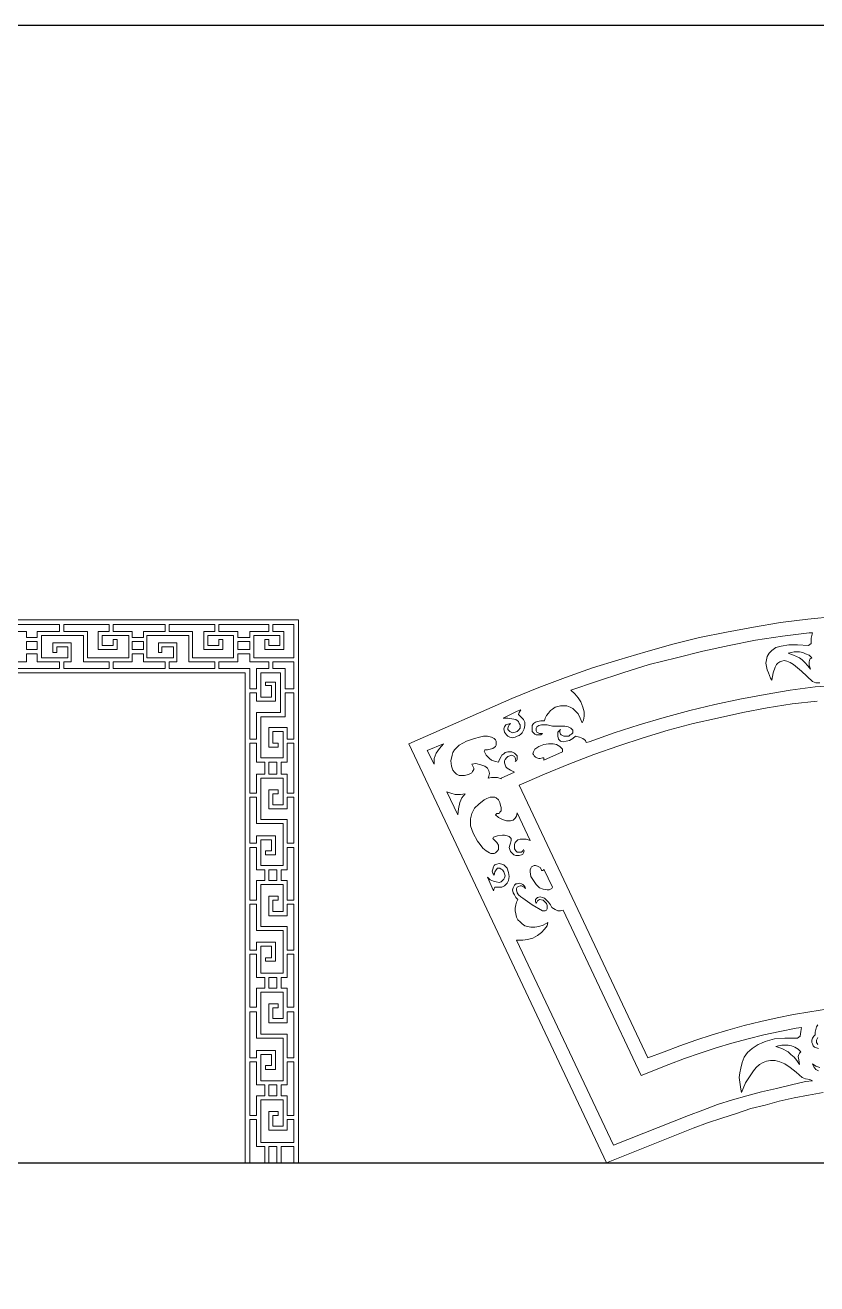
# Model space of a CAD drawing. Extents: x -66030 to 95157, y -13132 to 45879.
# Drawn here: x 58272 to 62840, y 38617 to 45879 of the extents above; entities that cross this region are included whole.
import ezdxf

# ---------------------------------------------------------------- set-up
doc = ezdxf.new("R2010")
doc.units = 0
doc.header["$LTSCALE"] = 100
doc.header["$MEASUREMENT"] = 0
doc.layers.get('0').update_dxf_attribs({"linetype": 'CONTINUOUS'})
doc.layers.add('3', color=11, linetype='CONTINUOUS')

msp = doc.modelspace()

# ---------------------------------------------------------------- linework, layer by layer
at = {"lineweight": 0}
for points in [[(57138.8, 42447.9), (59849.5, 42447.9), (59849.5, 42440.1), (59849.5, 42420.5), (59849.5, 42205.7), (59849.5, 42166.6), (59849.5, 42143.2), (59849.5, 39315.3), (59822.2, 39315.3), (59822.2, 39409), (59748, 39409), (59748, 39315.3), (59724.5, 39315.3), (59724.5, 39409), (59677.7, 39409), (59677.7, 39315.3), (59654.2, 39315.3), (59654.2, 39409), (59607.4, 39409), (59607.4, 39565.3), (59568.3, 39565.3), (59568.3, 39315.3), (59541, 39315.3), (59541, 42143.2), (54740.5, 42143.2)], [(60486.3, 41733.1), (61080, 41994.8), (61236.2, 42057.3), (61388.6, 42115.9), (61544.8, 42170.5), (61697.1, 42217.4), (61853.4, 42264.3), (62009.6, 42307.3), (62161.9, 42346.3), (62318.2, 42377.6), (62474.4, 42404.9), (62630.7, 42432.2), (62786.9, 42451.8), (62943.1, 42467.4)], [(61419.8, 42041.7), (61568.2, 42092.4), (61720.6, 42143.2), (61872.9, 42190.1), (62029.1, 42229.1), (62181.5, 42268.2), (62333.8, 42299.4), (62486.1, 42330.7), (62642.4, 42354.1), (62794.7, 42373.7), (62814.2, 42373.7), (62806.4, 42342.4), (62806.4, 42311.2), (62790.8, 42299.4), (62728.3, 42303.4), (62677.5, 42303.4), (62634.6, 42295.5), (62603.3, 42287.7), (62579.9, 42272.1), (62564.3, 42256.5), (62552.5, 42236.9), (62548.6, 42217.4), (62544.7, 42197.9), (62548.6, 42178.4), (62552.5, 42158.8), (62560.3, 42143.2), (62572.1, 42112), (62579.9, 42100.2), (62587.7, 42143.2), (62599.4, 42174.5), (62607.2, 42190.1), (62615, 42197.9), (62626.8, 42205.7), (62638.5, 42209.6), (62650.2, 42213.5), (62665.8, 42209.6), (62685.3, 42201.8), (62704.9, 42190.1), (62751.7, 42151), (62814.2, 42092.4), (62833.8, 42084.6), (62857.2, 42084.6)], [(62673.6, 42256.5), (62708.8, 42264.3), (62740, 42264.3), (62759.6, 42260.4), (62775.2, 42252.6), (62794.7, 42244.8), (62810.3, 42229.1), (62798.6, 42221.3), (62794.7, 42205.7), (62794.7, 42186.2), (62802.5, 42162.7), (62786.9, 42182.3), (62771.3, 42201.8), (62755.6, 42217.4), (62740, 42229.1), (62704.9, 42244.8), (62673.6, 42256.5)], [(62892.4, 42065.1), (62829.9, 42061.2), (62685.3, 42041.7), (62540.8, 42018.2), (62396.3, 41990.9), (62251.8, 41959.6), (62107.3, 41924.5), (61958.8, 41885.4), (61814.3, 41842.4), (61669.8, 41795.6), (61525.3, 41744.8), (61509.6, 41740.9), (61505.7, 41752.6), (61490.1, 41764.3), (61470.6, 41772.1), (61447.1, 41776), (61431.5, 41764.3), (61412, 41752.6), (61392.5, 41748.7), (61376.8, 41744.8), (61361.2, 41748.7), (61349.5, 41760.4), (61345.6, 41776), (61345.6, 41799.5), (61353.4, 41807.3), (61361.2, 41815.1), (61357.3, 41807.3), (61357.3, 41799.5), (61361.2, 41787.8), (61365.1, 41783.9), (61380.7, 41776), (61396.4, 41776), (61408.1, 41776), (61415.9, 41783.9), (61423.7, 41787.8), (61431.5, 41795.6), (61431.5, 41807.3), (61431.5, 41811.2), (61423.7, 41819), (61419.8, 41822.9), (61404.2, 41830.7), (61384.7, 41834.6), (61369, 41834.6), (61349.5, 41834.6), (61314.3, 41834.6), (61283.1, 41842.4), (61267.5, 41842.4), (61251.8, 41842.4), (61236.2, 41838.5), (61224.5, 41830.7), (61220.6, 41822.9), (61220.6, 41815.1), (61220.6, 41807.3), (61224.5, 41799.5), (61232.3, 41795.6), (61240.1, 41791.7), (61247.9, 41791.7), (61255.8, 41791.7), (61247.9, 41783.9), (61232.3, 41783.9), (61220.6, 41783.9), (61212.8, 41787.8), (61205, 41795.6), (61197.2, 41803.4), (61197.2, 41815.1), (61197.2, 41826.8), (61197.2, 41838.5), (61205, 41850.3), (61216.7, 41858.1), (61228.4, 41862), (61247.9, 41865.9), (61267.5, 41865.9), (61271.4, 41881.5), (61279.2, 41897.1), (61290.9, 41908.8), (61302.6, 41924.5), (61314.3, 41932.3), (61330, 41944), (61345.6, 41947.9), (61361.2, 41951.8), (61380.7, 41951.8), (61396.4, 41951.8), (61415.9, 41944), (61431.5, 41936.2), (61447.1, 41920.6), (61462.8, 41904.9), (61474.5, 41881.5), (61486.2, 41854.2), (61494, 41869.8), (61497.9, 41893.2), (61497.9, 41916.7), (61490.1, 41944), (61478.4, 41975.2), (61462.8, 41998.7), (61443.2, 42022.1), (61419.8, 42041.7)], [(61123, 41494.8), (61267.5, 41557.3), (61408.1, 41615.9), (61552.6, 41670.6), (61697.1, 41721.4), (61837.7, 41768.2), (61982.3, 41811.2), (62126.8, 41850.3), (62267.4, 41881.5), (62411.9, 41912.8), (62552.5, 41940.1), (62697.1, 41963.5), (62841.6, 41979.2)], [(61029.2, 41881.5), (61111.2, 41920.6), (61130.8, 41928.4), (61123, 41912.8), (61119, 41901), (61134.7, 41885.4), (61146.4, 41873.7), (61154.2, 41858.1), (61154.2, 41838.5), (61150.3, 41819), (61138.6, 41795.6), (61130.8, 41787.8), (61123, 41780), (61111.2, 41776), (61099.5, 41772.1), (61083.9, 41768.2), (61068.3, 41772.1), (61056.6, 41776), (61048.7, 41783.9), (61037, 41799.5), (61033.1, 41819), (61037, 41830.7), (61044.8, 41842.4), (61056.6, 41846.4), (61072.2, 41850.3), (61064.4, 41842.4), (61060.5, 41834.6), (61056.6, 41822.9), (61056.6, 41815.1), (61068.3, 41803.4), (61083.9, 41795.6), (61099.5, 41799.5), (61111.2, 41803.4), (61119, 41811.2), (61126.9, 41822.9), (61126.9, 41830.7), (61126.9, 41842.4), (61123, 41850.3), (61119, 41862), (61103.4, 41873.7), (61080, 41877.6), (61056.6, 41881.5), (61029.2, 41881.5)], [(61017.5, 41533.9), (61095.6, 41569), (61072.2, 41580.7), (61052.6, 41592.5), (61044.8, 41600.3), (61040.9, 41612), (61037, 41623.7), (61037, 41635.4), (61040.9, 41643.2), (61048.7, 41651.1), (61056.6, 41658.9), (61068.3, 41662.8), (61080, 41666.7), (61087.8, 41662.8), (61095.6, 41658.9), (61099.5, 41651.1), (61103.4, 41639.3), (61099.5, 41631.5), (61107.3, 41635.4), (61111.2, 41643.2), (61111.2, 41651.1), (61111.2, 41662.8), (61103.4, 41670.6), (61095.6, 41678.4), (61087.8, 41682.3), (61080, 41686.2), (61068.3, 41686.2), (61056.6, 41686.2), (61040.9, 41682.3), (61033.1, 41674.5), (61021.4, 41666.7), (61017.5, 41658.9), (61005.8, 41639.3), (61001.9, 41627.6), (60986.2, 41631.5), (60974.5, 41635.4), (60962.8, 41639.3), (60951.1, 41647.1), (60931.6, 41666.7), (60919.8, 41690.1), (60923.7, 41697.9), (60939.4, 41697.9), (60955, 41701.8), (60970.6, 41705.7), (60986.2, 41717.5), (60990.1, 41725.3), (60990.1, 41733.1), (60990.1, 41740.9), (60990.1, 41748.7), (60986.2, 41756.5), (60978.4, 41764.3), (60970.6, 41768.2), (60962.8, 41772.1), (60939.4, 41776), (60915.9, 41776), (60892.5, 41772.1), (60865.2, 41764.3), (60818.3, 41748.7), (60775.3, 41725.3), (60759.7, 41709.6), (60748, 41697.9), (60740.2, 41682.3), (60736.3, 41666.7), (60728.5, 41635.4), (60732.4, 41604.2), (60740.2, 41580.7), (60748, 41569), (60759.7, 41557.3), (60775.3, 41549.5), (60790.9, 41549.5), (60806.6, 41549.5), (60822.2, 41553.4), (60833.9, 41557.3), (60849.5, 41565.1), (60853.4, 41572.9), (60861.3, 41584.7), (60861.3, 41592.5), (60857.3, 41600.3), (60853.4, 41608.1), (60849.5, 41615.9), (60873, 41619.8), (60900.3, 41612), (60923.7, 41604.2), (60939.4, 41592.5), (60947.2, 41576.8), (60951.1, 41561.2), (60947.2, 41545.6), (60943.3, 41533.9), (60962.8, 41537.8), (60978.4, 41537.8), (60998, 41537.8), (61017.5, 41530), (61017.5, 41533.9)], [(62876.7, 39721.5), (62790.8, 39705.9), (62708.8, 39690.3), (62622.8, 39670.7), (62540.8, 39647.3), (62458.8, 39627.8), (62376.8, 39600.4), (62290.8, 39573.1), (62208.8, 39545.7), (62126.8, 39514.5), (61626.8, 39315.3), (60486.3, 41733.1)], [(60591.7, 41694), (60685.5, 41733.1), (60662, 41705.7), (60642.5, 41678.4), (60630.8, 41647.1), (60630.8, 41615.9), (60591.7, 41694)], [(61263.6, 41639.3), (61372.9, 41686.2), (61372.9, 41694), (61372.9, 41701.8), (61365.1, 41709.6), (61357.3, 41717.5), (61337.8, 41729.2), (61318.3, 41733.1), (61290.9, 41733.1), (61263.6, 41729.2), (61236.2, 41717.5), (61212.8, 41701.8), (61208.9, 41694), (61205, 41686.2), (61201.1, 41674.5), (61205, 41670.6), (61208.9, 41662.8), (61216.7, 41655), (61224.5, 41651.1), (61236.2, 41647.1), (61244, 41647.1), (61255.8, 41651.1), (61259.7, 41651.1), (61263.6, 41651.1), (61263.6, 41647.1), (61263.6, 41643.2), (61263.6, 41643.2), (61263.6, 41639.3)], [(62896.3, 40201.9), (62798.6, 40186.3), (62704.9, 40170.7), (62611.1, 40151.2), (62517.4, 40131.6), (62419.7, 40108.2), (62326, 40080.9), (62236.2, 40053.5), (62142.4, 40022.3), (62048.7, 39991), (61958.8, 39955.9), (61865.1, 39920.7), (61123, 41494.8)], [(60767.5, 41323), (60705, 41455.8), (60728.5, 41447.9), (60751.9, 41440.1), (60783.1, 41440.1), (60810.5, 41444), (60790.9, 41420.6), (60779.2, 41393.3), (60771.4, 41358.1), (60767.5, 41323)], [(61185.4, 41174.5), (61111.2, 41334.7), (61107.3, 41315.1), (61099.5, 41303.4), (61087.8, 41291.7), (61072.2, 41287.8), (61048.7, 41287.8), (61025.3, 41295.6), (61001.9, 41307.3), (60986.2, 41323), (60994.1, 41330.8), (61005.8, 41330.8), (61009.7, 41338.6), (61017.5, 41346.4), (61017.5, 41354.2), (61017.5, 41365.9), (61013.6, 41377.6), (61009.7, 41393.3), (61001.9, 41408.9), (60990.1, 41420.6), (60982.3, 41424.5), (60974.5, 41424.5), (60966.7, 41424.5), (60955, 41424.5), (60935.5, 41416.7), (60919.8, 41408.9), (60888.6, 41385.4), (60865.2, 41362), (60849.5, 41330.8), (60845.6, 41315.1), (60841.7, 41299.5), (60841.7, 41280), (60841.7, 41260.5), (60857.3, 41217.5), (60880.8, 41170.6), (60896.4, 41151.1), (60912, 41131.6), (60931.6, 41115.9), (60951.1, 41104.2), (60958.9, 41100.3), (60966.7, 41100.3), (60978.4, 41100.3), (60986.2, 41104.2), (60990.1, 41108.1), (60998, 41115.9), (61001.9, 41123.7), (61001.9, 41131.6), (61001.9, 41147.2), (60994.1, 41162.8), (60982.3, 41174.5), (60970.6, 41186.2), (60974.5, 41194.1), (60998, 41201.9), (61025.3, 41205.8), (61037, 41205.8), (61052.6, 41201.9), (61064.4, 41198), (61076.1, 41186.2), (61076.1, 41174.5), (61072.2, 41158.9), (61068.3, 41147.2), (61064.4, 41135.5), (61068.3, 41123.7), (61072.2, 41112), (61083.9, 41100.3), (61091.7, 41092.5), (61103.4, 41088.6), (61115.1, 41088.6), (61123, 41088.6), (61134.7, 41092.5), (61142.5, 41096.4), (61146.4, 41104.2), (61150.3, 41115.9), (61146.4, 41123.7), (61142.5, 41115.9), (61134.7, 41108.1), (61126.9, 41108.1), (61119, 41108.1), (61111.2, 41108.1), (61103.4, 41115.9), (61095.6, 41127.7), (61095.6, 41139.4), (61095.6, 41151.1), (61099.5, 41162.8), (61107.3, 41170.6), (61115.1, 41178.4), (61126.9, 41182.3), (61138.6, 41182.3), (61162, 41182.3), (61185.4, 41174.5)], [(60974.5, 40885.5), (60939.4, 40963.6), (60955, 40948), (60974.5, 40940.2), (60990.1, 40936.3), (61005.8, 40932.4), (61017.5, 40936.3), (61025.3, 40944.1), (61033.1, 40951.9), (61037, 40959.7), (61040.9, 40971.4), (61037, 40983.1), (61033.1, 40994.9), (61025.3, 41006.6), (61017.5, 41010.5), (61009.7, 41014.4), (60998, 41014.4), (60990.1, 41006.6), (60982.3, 40994.9), (60978.4, 40975.3), (60970.6, 40987), (60966.7, 40998.8), (60970.6, 41010.5), (60974.5, 41022.2), (60978.4, 41030), (60982.3, 41033.9), (60994.1, 41037.8), (61005.8, 41041.7), (61021.4, 41037.8), (61033.1, 41033.9), (61044.8, 41022.2), (61052.6, 41014.4), (61060.5, 40990.9), (61064.4, 40967.5), (61060.5, 40944.1), (61052.6, 40928.4), (61037, 40912.8), (61021.4, 40905), (61001.9, 40905), (60982.3, 40905), (60978.4, 40897.2), (60974.5, 40885.5)], [(61314.3, 40905), (61263.6, 41010.5), (61263.6, 41010.5), (61263.6, 41010.5), (61259.7, 41002.7), (61255.8, 41002.7), (61251.8, 41002.7), (61251.8, 41006.6), (61244, 41018.3), (61236.2, 41022.2), (61228.4, 41026.1), (61216.7, 41030), (61208.9, 41030), (61201.1, 41026.1), (61193.3, 41022.2), (61189.4, 41014.4), (61185.4, 41006.6), (61185.4, 40994.9), (61189.4, 40967.5), (61205, 40944.1), (61220.6, 40920.6), (61240.1, 40901.1), (61259.7, 40893.3), (61283.1, 40889.4), (61294.8, 40889.4), (61302.6, 40893.3), (61310.4, 40897.2), (61314.3, 40905)], [(62814.2, 39787.9), (62775.2, 39784), (62693.2, 39764.5), (62607.2, 39744.9), (62521.3, 39725.4), (62435.4, 39702), (62353.3, 39678.5), (62267.4, 39651.2), (62181.5, 39620), (62099.4, 39588.7), (61665.9, 39416.8), (61107.3, 40600.3), (61142.5, 40600.3), (61169.8, 40604.3), (61201.1, 40612.1), (61228.4, 40627.7), (61251.8, 40643.3), (61267.5, 40662.8), (61283.1, 40682.4), (61287, 40701.9), (61259.7, 40686.3), (61236.2, 40678.5), (61212.8, 40674.6), (61189.4, 40674.6), (61169.8, 40678.5), (61154.2, 40682.4), (61138.6, 40694.1), (61126.9, 40705.8), (61115.1, 40717.5), (61107.3, 40733.2), (61103.4, 40752.7), (61099.5, 40768.3), (61099.5, 40783.9), (61103.4, 40803.5), (61107.3, 40819.1), (61115.1, 40834.7), (61103.4, 40846.4), (61095.6, 40862), (61087.8, 40873.8), (61083.9, 40889.4), (61087.8, 40901.1), (61091.7, 40908.9), (61095.6, 40916.7), (61103.4, 40924.5), (61111.2, 40924.5), (61123, 40928.4), (61134.7, 40924.5), (61142.5, 40920.6), (61154.2, 40908.9), (61158.1, 40897.2), (61150.3, 40905), (61142.5, 40908.9), (61134.7, 40912.8), (61126.9, 40912.8), (61119, 40908.9), (61111.2, 40905), (61107.3, 40897.2), (61107.3, 40889.4), (61111.2, 40873.8), (61119, 40862), (61130.8, 40850.3), (61142.5, 40842.5), (61197.2, 40803.5), (61255.8, 40768.3), (61263.6, 40768.3), (61271.4, 40768.3), (61279.2, 40772.2), (61283.1, 40780), (61283.1, 40791.7), (61283.1, 40799.6), (61279.2, 40811.3), (61271.4, 40819.1), (61259.7, 40830.8), (61240.1, 40834.7), (61228.4, 40826.9), (61220.6, 40811.3), (61216.7, 40823), (61216.7, 40834.7), (61228.4, 40846.4), (61244, 40850.3), (61255.8, 40846.4), (61267.5, 40842.5), (61279.2, 40830.8), (61290.9, 40819.1), (61302.6, 40803.5), (61310.4, 40787.8), (61330, 40776.1), (61345.6, 40768.3), (61361.2, 40768.3), (61376.8, 40772.2), (61826, 39819.2), (61986.2, 39881.7), (62076, 39916.8), (62165.8, 39948.1), (62259.6, 39979.3), (62349.4, 40006.6), (62443.2, 40030.1), (62533, 40053.5), (62626.8, 40073), (62720.5, 40092.6), (62751.7, 40096.5), (62747.8, 40073), (62743.9, 40045.7), (62728.3, 40034), (62654.1, 40034), (62595.5, 40030.1), (62568.2, 40022.3), (62540.8, 40014.5), (62521.3, 40006.6), (62501.8, 39998.8), (62466.6, 39975.4), (62439.3, 39952), (62419.7, 39924.6), (62408, 39893.4), (62400.2, 39862.1), (62396.3, 39834.8), (62392.4, 39807.4), (62396.3, 39780.1), (62400.2, 39741), (62404.1, 39721.5), (62427.5, 39776.2), (62458.8, 39823.1), (62474.4, 39846.5), (62490, 39866), (62509.6, 39881.7), (62529.1, 39893.4), (62548.6, 39901.2), (62572.1, 39905.1), (62599.4, 39905.1), (62626.8, 39897.3), (62654.1, 39885.6), (62685.3, 39866), (62720.5, 39838.7), (62755.6, 39807.4), (62775.2, 39799.6), (62798.6, 39795.7), (62806.4, 39791.8), (62814.2, 39787.9)], [(62845.5, 40112.1), (62837.7, 40100.4), (62833.8, 40084.8), (62829.9, 40069.1), (62829.9, 40053.5), (62822, 40045.7), (62814.2, 40034), (62810.3, 40022.3), (62810.3, 40010.5), (62814.2, 40002.7), (62818.1, 39991), (62826, 39983.2), (62837.7, 39979.3), (62849.4, 39975.4)], [(62845.5, 39998.8), (62837.7, 40010.5), (62837.7, 40022.3), (62845.5, 40037.9)], [(62603.3, 39987.1), (62618.9, 39991), (62638.5, 39994.9), (62658, 39994.9), (62673.6, 39994.9), (62693.2, 39991), (62712.7, 39983.2), (62732.2, 39971.5), (62747.8, 39955.9), (62743.9, 39952), (62740, 39948.1), (62736.1, 39940.2), (62732.2, 39928.5), (62736.1, 39909), (62740, 39881.7), (62724.4, 39905.1), (62708.8, 39924.6), (62689.2, 39940.2), (62673.6, 39955.9), (62638.5, 39975.4), (62603.3, 39987.1)], [(62857.2, 39866), (62833.8, 39873.8), (62814.2, 39885.6), (62822, 39869.9), (62833.8, 39854.3), (62849.4, 39846.5)]]:
    msp.add_lwpolyline(points, dxfattribs=at)
for points in [[(58166.1, 42420.5), (58470.7, 42420.5), (58470.7, 42381.5), (58341.8, 42381.5), (58341.8, 42346.3), (58279.3, 42346.3), (58279.3, 42381.5), (58166.1, 42381.5), (58166.1, 42420.5)], [(58494.2, 42420.5), (58755.9, 42420.5), (58755.9, 42381.5), (58693.4, 42381.5), (58693.4, 42276), (58802.7, 42276), (58802.7, 42334.6), (58779.3, 42334.6), (58779.3, 42299.4), (58716.8, 42299.4), (58716.8, 42358), (58869.1, 42358), (58869.1, 42229.1), (58630.9, 42229.1), (58630.9, 42381.5), (58494.2, 42381.5), (58494.2, 42420.5)], [(58779.3, 42420.5), (59080.1, 42420.5), (59080.1, 42381.5), (58955.1, 42381.5), (58955.1, 42346.3), (58888.7, 42346.3), (58888.7, 42381.5), (58779.3, 42381.5), (58779.3, 42420.5)], [(59103.5, 42420.5), (59365.2, 42420.5), (59365.2, 42381.5), (59302.7, 42381.5), (59302.7, 42276), (59412.1, 42276), (59412.1, 42334.6), (59388.6, 42334.6), (59388.6, 42299.4), (59326.1, 42299.4), (59326.1, 42358), (59474.6, 42358), (59474.6, 42229.1), (59236.3, 42229.1), (59236.3, 42381.5), (59103.5, 42381.5), (59103.5, 42420.5)], [(59388.6, 42420.5), (59677.7, 42420.5), (59677.7, 42381.5), (59568.3, 42381.5), (59568.3, 42365.8), (59568.3, 42346.3), (59498, 42346.3), (59498, 42381.5), (59388.6, 42381.5), (59388.6, 42420.5)], [(59822.2, 42229.1), (59591.7, 42229.1), (59591.7, 42358), (59740.2, 42358), (59740.2, 42299.4), (59677.7, 42299.4), (59677.7, 42334.6), (59654.2, 42334.6), (59654.2, 42276), (59763.6, 42276), (59763.6, 42381.5), (59701.1, 42381.5), (59701.1, 42420.5), (59822.2, 42420.5), (59822.2, 42229.1)], [(58494.2, 42166.6), (58494.2, 42205.7), (58537.1, 42205.7), (58537.1, 42315.1), (58431.7, 42315.1), (58431.7, 42260.4), (58455.1, 42260.4), (58455.1, 42291.6), (58517.6, 42291.6), (58517.6, 42229.1), (58365.3, 42229.1), (58365.3, 42358), (58607.4, 42358), (58607.4, 42205.7), (58755.9, 42205.7), (58755.9, 42166.6), (58494.2, 42166.6)], [(59103.5, 42166.6), (59103.5, 42170.5), (59103.5, 42205.7), (59146.5, 42205.7), (59146.5, 42315.1), (59041, 42315.1), (59041, 42260.4), (59060.5, 42260.4), (59060.5, 42291.6), (59126.9, 42291.6), (59126.9, 42229.1), (58974.6, 42229.1), (58974.6, 42358), (59216.8, 42358), (59216.8, 42205.7), (59365.2, 42205.7), (59365.2, 42166.6), (59103.5, 42166.6)], [(58279.3, 42322.9), (58279.3, 42276), (58341.8, 42276), (58341.8, 42322.9), (58279.3, 42322.9)], [(58888.7, 42322.9), (58888.7, 42276), (58955.1, 42276), (58955.1, 42322.9), (58888.7, 42322.9)], [(59568.3, 42322.9), (59568.3, 42299.4), (59568.3, 42276), (59498, 42276), (59498, 42322.9), (59568.3, 42322.9)], [(58166.1, 42166.6), (58166.1, 42205.7), (58279.3, 42205.7), (58279.3, 42252.6), (58341.8, 42252.6), (58341.8, 42205.7), (58470.7, 42205.7), (58470.7, 42166.6), (58166.1, 42166.6)], [(58779.3, 42166.6), (58779.3, 42205.7), (58888.7, 42205.7), (58888.7, 42252.6), (58955.1, 42252.6), (58955.1, 42205.7), (59080.1, 42205.7), (59080.1, 42166.6), (58779.3, 42166.6)], [(59607.4, 42049.5), (59568.3, 42049.5), (59568.3, 42076.8), (59568.3, 42108.1), (59568.3, 42139.3), (59568.3, 42166.6), (59388.6, 42166.6), (59388.6, 42205.7), (59498, 42205.7), (59498, 42252.6), (59568.3, 42252.6), (59568.3, 42229.1), (59568.3, 42205.7), (59677.7, 42205.7), (59677.7, 42166.6), (59607.4, 42166.6), (59607.4, 42139.3), (59607.4, 42108.1), (59607.4, 42076.8), (59607.4, 42049.5)], [(59822.2, 42049.5), (59771.4, 42049.5), (59771.4, 42076.8), (59771.4, 42108.1), (59771.4, 42139.3), (59771.4, 42166.6), (59701.1, 42166.6), (59701.1, 42205.7), (59822.2, 42205.7), (59822.2, 42166.6), (59822.2, 42127.6), (59822.2, 42088.5), (59822.2, 42049.5)], [(59630.8, 42143.2), (59744.1, 42143.2), (59744.1, 41912.8), (59607.4, 41912.8), (59607.4, 41760.4), (59568.3, 41760.4), (59568.3, 42026), (59572.2, 42026), (59607.4, 42026), (59607.4, 41979.2), (59716.7, 41979.2), (59716.7, 42088.5), (59658.1, 42088.5), (59658.1, 42069), (59693.3, 42069), (59693.3, 42002.6), (59630.8, 42002.6), (59630.8, 42143.2)], [(59822.2, 41760.4), (59822.2, 42026), (59771.4, 42026), (59771.4, 41889.3), (59630.8, 41889.3), (59630.8, 41651.1), (59759.7, 41651.1), (59759.7, 41803.4), (59701.1, 41803.4), (59701.1, 41737), (59732.3, 41737), (59732.3, 41713.5), (59677.7, 41713.5), (59677.7, 41826.8), (59783.1, 41826.8), (59783.1, 41760.4), (59822.2, 41760.4)], [(59568.3, 41447.9), (59607.4, 41447.9), (59607.4, 41557.3), (59654.2, 41557.3), (59654.2, 41627.6), (59630.8, 41627.6), (59607.4, 41627.6), (59607.4, 41737), (59568.3, 41737), (59568.3, 41447.9)], [(59822.2, 41447.9), (59822.2, 41737), (59783.1, 41737), (59783.1, 41627.6), (59763.6, 41627.6), (59748, 41627.6), (59748, 41557.3), (59783.1, 41557.3), (59783.1, 41447.9), (59822.2, 41447.9)], [(59724.5, 41627.6), (59701.1, 41627.6), (59677.7, 41627.6), (59677.7, 41557.3), (59724.5, 41557.3), (59724.5, 41627.6)], [(59822.2, 41158.9), (59822.2, 41424.5), (59783.1, 41424.5), (59783.1, 41358.1), (59677.7, 41358.1), (59677.7, 41467.5), (59732.3, 41467.5), (59732.3, 41444), (59701.1, 41444), (59701.1, 41381.5), (59759.7, 41381.5), (59759.7, 41533.9), (59630.8, 41533.9), (59630.8, 41295.6), (59783.1, 41295.6), (59783.1, 41158.9), (59822.2, 41158.9)], [(59568.3, 41158.9), (59572.2, 41158.9), (59607.4, 41158.9), (59607.4, 41201.9), (59716.7, 41201.9), (59716.7, 41092.5), (59658.1, 41092.5), (59658.1, 41115.9), (59693.3, 41115.9), (59693.3, 41178.4), (59630.8, 41178.4), (59630.8, 41030), (59759.7, 41030), (59759.7, 41272.2), (59607.4, 41272.2), (59607.4, 41424.5), (59568.3, 41424.5), (59568.3, 41158.9)], [(59568.3, 40830.8), (59607.4, 40830.8), (59607.4, 40944.1), (59654.2, 40944.1), (59654.2, 41006.6), (59607.4, 41006.6), (59607.4, 41135.5), (59568.3, 41135.5), (59568.3, 40830.8)], [(59822.2, 40830.8), (59822.2, 41135.5), (59783.1, 41135.5), (59783.1, 41006.6), (59748, 41006.6), (59748, 40944.1), (59783.1, 40944.1), (59783.1, 40830.8), (59822.2, 40830.8)], [(59724.5, 40944.1), (59677.7, 40944.1), (59677.7, 41006.6), (59724.5, 41006.6), (59724.5, 40944.1)], [(59822.2, 40541.8), (59822.2, 40807.4), (59783.1, 40807.4), (59783.1, 40741), (59677.7, 40741), (59677.7, 40854.2), (59732.3, 40854.2), (59732.3, 40830.8), (59701.1, 40830.8), (59701.1, 40764.4), (59759.7, 40764.4), (59759.7, 40920.6), (59630.8, 40920.6), (59630.8, 40678.5), (59783.1, 40678.5), (59783.1, 40541.8), (59822.2, 40541.8)], [(59568.3, 40541.8), (59607.4, 40541.8), (59607.4, 40588.6), (59716.7, 40588.6), (59716.7, 40479.3), (59658.1, 40479.3), (59658.1, 40498.8), (59693.3, 40498.8), (59693.3, 40565.2), (59630.8, 40565.2), (59630.8, 40409), (59759.7, 40409), (59759.7, 40655), (59607.4, 40655), (59607.4, 40807.4), (59568.3, 40807.4), (59568.3, 40541.8)], [(59568.3, 40213.7), (59607.4, 40213.7), (59607.4, 40323), (59654.2, 40323), (59654.2, 40385.5), (59607.4, 40385.5), (59607.4, 40518.3), (59568.3, 40518.3), (59568.3, 40213.7)], [(59822.2, 40213.7), (59822.2, 40518.3), (59783.1, 40518.3), (59783.1, 40385.5), (59748, 40385.5), (59748, 40323), (59783.1, 40323), (59783.1, 40213.7), (59822.2, 40213.7)], [(59724.5, 40323), (59677.7, 40323), (59677.7, 40385.5), (59724.5, 40385.5), (59724.5, 40323)], [(59822.2, 39920.7), (59822.2, 40186.3), (59783.1, 40186.3), (59783.1, 40123.8), (59677.7, 40123.8), (59677.7, 40233.2), (59732.3, 40233.2), (59732.3, 40209.8), (59701.1, 40209.8), (59701.1, 40147.3), (59759.7, 40147.3), (59759.7, 40299.6), (59630.8, 40299.6), (59630.8, 40057.4), (59783.1, 40057.4), (59783.1, 39920.7), (59822.2, 39920.7)], [(59568.3, 39920.7), (59607.4, 39920.7), (59607.4, 39963.7), (59716.7, 39963.7), (59716.7, 39854.3), (59658.1, 39854.3), (59658.1, 39877.7), (59693.3, 39877.7), (59693.3, 39940.2), (59630.8, 39940.2), (59630.8, 39787.9), (59759.7, 39787.9), (59759.7, 40034), (59607.4, 40034), (59607.4, 40186.3), (59568.3, 40186.3), (59568.3, 39920.7)], [(59568.3, 39588.7), (59607.4, 39588.7), (59607.4, 39702), (59654.2, 39702), (59654.2, 39764.5), (59607.4, 39764.5), (59607.4, 39897.3), (59568.3, 39897.3), (59568.3, 39588.7)], [(59822.2, 39588.7), (59822.2, 39897.3), (59783.1, 39897.3), (59783.1, 39764.5), (59748, 39764.5), (59748, 39702), (59783.1, 39702), (59783.1, 39588.7), (59822.2, 39588.7)], [(59724.5, 39702), (59677.7, 39702), (59677.7, 39764.5), (59724.5, 39764.5), (59724.5, 39702)], [(59822.2, 39432.5), (59630.8, 39432.5), (59630.8, 39678.5), (59759.7, 39678.5), (59759.7, 39526.2), (59701.1, 39526.2), (59701.1, 39588.7), (59732.3, 39588.7), (59732.3, 39612.1), (59677.7, 39612.1), (59677.7, 39502.8), (59783.1, 39502.8), (59783.1, 39565.3), (59822.2, 39565.3), (59822.2, 39432.5)]]:
    msp.add_lwpolyline(points, close=True, dxfattribs=at)
at = {"layer": '3', "color": 2}
msp.add_line((-66009.4, 39315.3), (95156.9, 39315.3), dxfattribs=at)
msp.add_lwpolyline([(95156.9, -13132.3), (-66009.4, -13132.3), (-66009.4, 45878.9), (95156.9, 45878.9)], close=True, dxfattribs=at)

doc.saveas('drawing.dxf')
